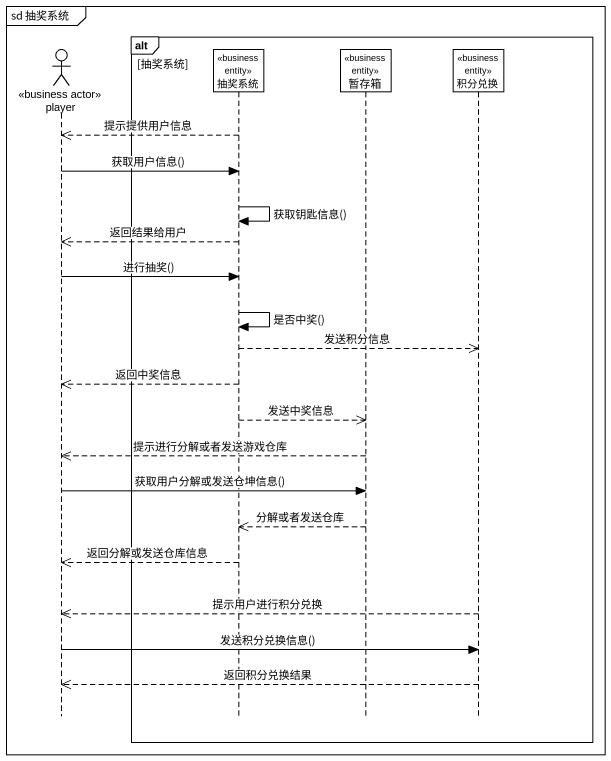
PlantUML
@startuml
mainframe sd 抽奖系统
hide footbox
actor player <<business actor>>
participant 抽奖系统 <<business entity>>
participant 暂存箱 <<business entity>>
participant 积分兑换 <<business entity>>

alt 抽奖系统
  抽奖系统 -->> player : 提示提供用户信息
  player -> 抽奖系统 : 获取用户信息()
  抽奖系统 -> 抽奖系统 : 获取钥匙信息()
  抽奖系统 -->> player : 返回结果给用户
  player -> 抽奖系统 : 进行抽奖()
  抽奖系统 -> 抽奖系统 : 是否中奖()
  抽奖系统 -->> 积分兑换 : 发送积分信息
  抽奖系统 -->> player : 返回中奖信息
  抽奖系统 -->> 暂存箱 : 发送中奖信息
  暂存箱 -->> player : 提示进行分解或者发送游戏仓库
  player -> 暂存箱 : 获取用户分解或发送仓坤信息()
  暂存箱 -->> 抽奖系统 : 分解或者发送仓库
  抽奖系统 -->> player : 返回分解或发送仓库信息
  积分兑换 -->> player : 提示用户进行积分兑换
  player -> 积分兑换 : 发送积分兑换信息()
  积分兑换 -->> player : 返回积分兑换结果
end
@enduml
